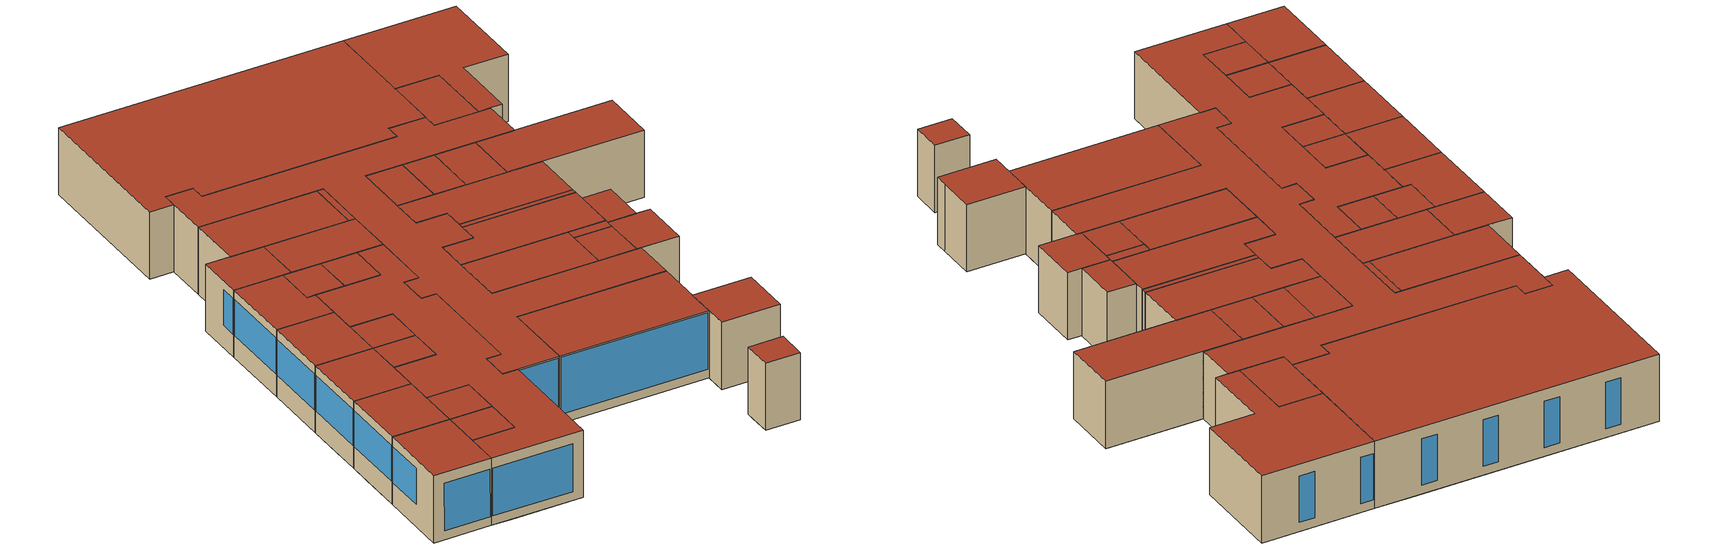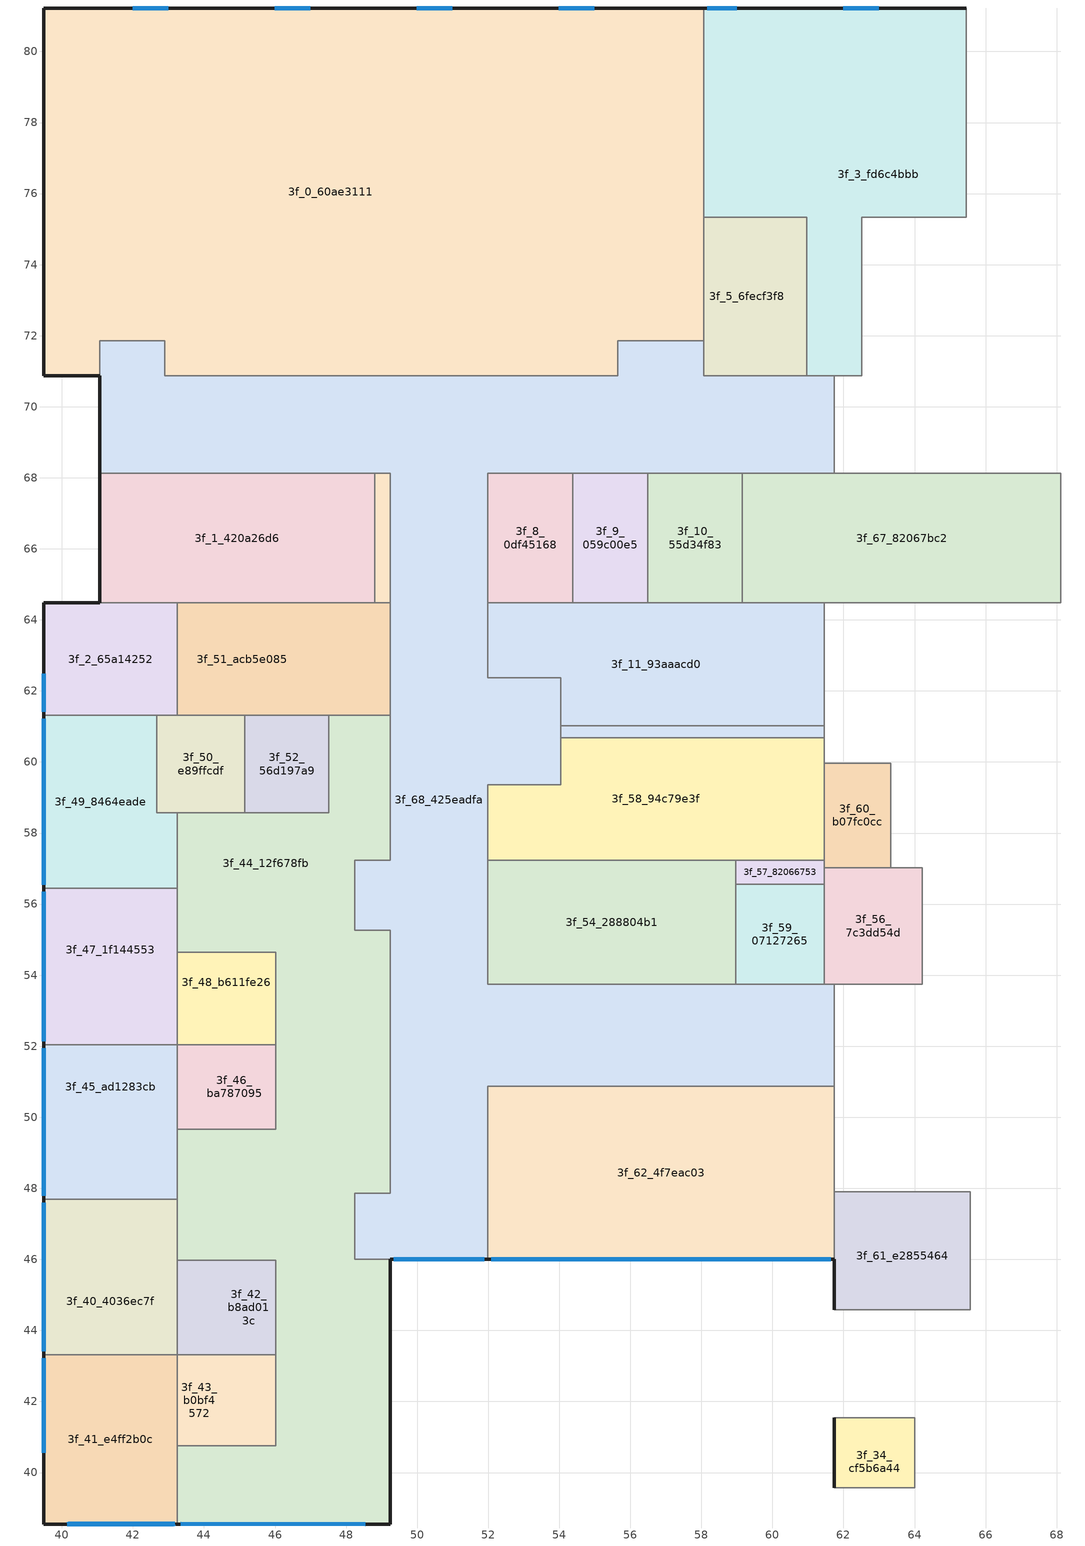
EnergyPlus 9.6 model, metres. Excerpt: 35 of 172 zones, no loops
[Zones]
3f_0_60ae3111
 floor to 2f_62_8910e460 (Generic Interior Floor): 55.64,71.85 55.64,70.87 53.69,70.87 53.69,71.85 z9
 floor to 2f_33_7725473d (Generic Interior Floor): 55.64,81.22 55.64,71.85 53.69,71.85 53.69,70.87 42.89,70.87 42.89,71.85 41.06,71.85 41.06,70.87 39.49,70.87 39.49,81.22 z9
 floor to 2f_32_94992f8d (Generic Interior Floor): 58.07,81.22 58.07,71.85 55.64,71.85 55.64,81.22 z9
 wall outside (Generic Exterior Wall): 58.07,81.22 39.49,81.22 39.49,70.87 41.06,70.87 z9:13.5
 wall to 3f_3_fd6c4bbb (Generic Interior Wall): 58.07,75.33 58.07,81.22 z9:13.5
 wall to 3f_68_425eadfa (Generic Interior Wall): 41.06,70.87 41.06,71.85 42.89,71.85 42.89,70.87 55.64,70.87 55.64,71.85 58.07,71.85 z9:13.5
 wall to 3f_5_6fecf3f8 (Generic Interior Wall): 58.07,71.85 58.07,75.33 z9:13.5
 window (Generic Double Pane): 46.99,81.22 45.99,81.22 / 54.99,81.22 53.99,81.22 / 42.99,81.22 41.99,81.22 / 50.99,81.22 49.99,81.22 z9.6:12.7
 roof outside (Generic Roof): 39.49,81.22 39.49,70.87 41.06,70.87 41.06,71.85 42.89,71.85 42.89,70.87 55.64,70.87 55.64,71.85 58.07,71.85 58.07,81.22 z13.5
3f_10_55d34f83
 floor to 2f_48_5cc059ac (Generic Interior Floor): 59.16,68.12 59.16,64.48 56.49,64.48 56.49,68.12 z9
 wall to 3f_9_059c00e5 (Generic Interior Wall): 56.49,68.12 56.49,64.48 z9:13.5
 wall to 3f_68_425eadfa (Generic Interior Wall): 59.16,68.12 56.49,68.12 z9:13.5
 wall to 3f_67_82067bc2 (Generic Interior Wall): 59.16,64.48 59.16,68.12 z9:13.5
 wall to 3f_11_93aaacd0 (Generic Interior Wall): 56.49,64.48 59.16,64.48 z9:13.5
 roof outside (Generic Roof): 56.49,68.12 56.49,64.48 59.16,64.48 59.16,68.12 z13.5
3f_11_93aaacd0
 floor to 2f_59_98696809 (Generic Interior Floor): 61.45,64.48 61.45,61.02 54.04,61.02 54.04,62.37 51.98,62.37 51.98,64.48 z9
 wall to 3f_9_059c00e5 (Generic Interior Wall): 56.49,64.48 54.39,64.48 z9:13.5
 wall to 3f_8_0df45168 (Generic Interior Wall): 54.39,64.48 51.98,64.48 z9:13.5
 wall to 3f_68_425eadfa (Generic Interior Wall): 51.98,64.48 51.98,62.37 54.04,62.37 54.04,61.02 z9:13.5
 wall to 3f_67_82067bc2 (Generic Interior Wall): 61.45,64.48 59.16,64.48 z9:13.5
 wall to 3f_65_810e97b0 (Generic Interior Wall): 61.45,61.02 61.45,64.48 z9:13.5
 wall to 3f_55_6b203f2f (Generic Interior Wall): 54.04,61.02 61.45,61.02 z9:13.5
 roof outside (Generic Roof): 51.98,64.48 51.98,62.37 54.04,62.37 54.04,61.02 61.45,61.02 61.45,64.48 z13.5
3f_1_420a26d6
 floor to 2f_35_b1b0ecc9 (Generic Interior Floor): 48.8,68.12 48.8,64.48 41.06,64.48 41.06,68.12 z9
 wall outside (Generic Exterior Wall): 41.06,68.12 41.06,64.48 z9:13.5
 wall to 3f_68_425eadfa (Generic Interior Wall): 48.8,68.12 41.06,68.12 z9:13.5
 wall to 3f_53_30296aea (Generic Interior Wall): 48.8,64.48 48.8,68.12 z9:13.5
 wall to 3f_51_acb5e085 (Generic Interior Wall): 43.24,64.48 48.8,64.48 z9:13.5
 wall to 3f_2_65a14252 (Generic Interior Wall): 41.06,64.48 43.24,64.48 z9:13.5
 roof outside (Generic Roof): 41.06,68.12 41.06,64.48 48.8,64.48 48.8,68.12 z13.5
3f_2_65a14252
 floor to 2f_36_aae496fe (Generic Interior Floor): 43.24,64.48 43.24,61.31 39.49,61.31 39.49,64.48 z9
 wall outside (Generic Exterior Wall): 41.06,64.48 39.49,64.48 39.49,61.31 z9:13.5
 wall to 3f_51_acb5e085 (Generic Interior Wall): 43.24,61.31 43.24,64.48 z9:13.5
 wall to 3f_50_e89ffcdf (Generic Interior Wall): 42.68,61.31 43.24,61.31 z9:13.5
 wall to 3f_49_8464eade (Generic Interior Wall): 39.49,61.31 42.68,61.31 z9:13.5
 window (Generic Double Pane): 39.49,62.48 39.49,61.41 z10.5:12.9
 roof outside (Generic Roof): 39.49,64.48 39.49,61.31 43.24,61.31 43.24,64.48 z13.5
3f_34_cf5b6a44
 floor to 2f_13_bd9d9055 (Generic Interior Floor): 64.01,41.54 64.01,41.03 61.74,41.03 61.74,41.54 z9
 floor to 2f_12_e7d03aae (Generic Interior Floor): 64.01,41.03 64.01,39.58 61.74,39.58 61.74,41.03 z9
 wall outside (Generic Exterior Wall): 61.74,41.54 61.74,39.58 z9:13.5
 wall to 3f_24_49187683 (Generic Interior Wall): 61.74,39.58 64.01,39.58 z9:13.5
 wall to 3f_22_e968c4c8 (Generic Interior Wall): 64.01,41.54 61.74,41.54 z9:13.5
 wall to 3f_21_4a4ec861 (Generic Interior Wall): 64.01,39.58 64.01,41.54 z9:13.5
 roof outside (Generic Roof): 61.74,41.54 61.74,39.58 64.01,39.58 64.01,41.54 z13.5
3f_3_fd6c4bbb
 floor to 2f_63_d4781f66 (Generic Interior Floor): 62.52,71.85 62.52,70.87 60.96,70.87 60.96,71.85 z9
 floor to 2f_32_94992f8d (Generic Interior Floor): 60.49,81.22 60.49,75.33 58.07,75.33 58.07,81.22 z9
 floor to 2f_31_b2872b83 (Generic Interior Floor): 65.45,81.22 65.45,75.33 62.52,75.33 62.52,71.85 60.96,71.85 60.96,75.33 60.49,75.33 60.49,81.22 z9
 wall outside (Generic Exterior Wall): 65.45,81.22 58.07,81.22 z9:13.5
 wall to 3f_4_bc392ee3 (Generic Interior Wall): 65.45,75.33 65.45,81.22 z9:13.5
 wall to 3f_70_3918eaf2 (Generic Interior Wall): 61.74,70.87 62.52,70.87 z9:13.5
 wall to 3f_69_bcc2ee22 (Generic Interior Wall): 62.52,70.87 62.52,75.33 65.45,75.33 z9:13.5
 wall to 3f_68_425eadfa (Generic Interior Wall): 60.96,70.87 61.74,70.87 z9:13.5
 wall to 3f_5_6fecf3f8 (Generic Interior Wall): 58.07,75.33 60.96,75.33 60.96,70.87 z9:13.5
 window (Generic Double Pane): 58.99,81.22 58.17,81.22 / 62.99,81.22 61.99,81.22 z9.6:12.7
 roof outside (Generic Roof): 58.07,81.22 58.07,75.33 60.96,75.33 60.96,70.87 62.52,70.87 62.52,75.33 65.45,75.33 65.45,81.22 z13.5
3f_40_4036ec7f
 floor to 2f_43_38ea1ab1 (Generic Interior Floor): 43.24,46.32 43.24,43.32 39.49,43.32 39.49,46.32 z9
 floor to 2f_42_110c0170 (Generic Interior Floor): 43.24,47.69 43.24,46.32 39.49,46.32 39.49,47.69 z9
 wall outside (Generic Exterior Wall): 39.49,47.69 39.49,43.32 z9:13.5
 wall to 3f_45_ad1283cb (Generic Interior Wall): 43.24,47.69 39.49,47.69 z9:13.5
 wall to 3f_44_12f678fb (Generic Interior Wall): 43.24,45.98 43.24,47.69 z9:13.5
 wall to 3f_42_b8ad013c (Generic Interior Wall): 43.24,43.32 43.24,45.98 z9:13.5
 wall to 3f_41_e4ff2b0c (Generic Interior Wall): 39.49,43.32 43.24,43.32 z9:13.5
 window (Generic Double Pane): 39.49,47.59 39.49,43.42 z10.5:12.9
 roof outside (Generic Roof): 39.49,47.69 39.49,43.32 43.24,43.32 43.24,47.69 z13.5
3f_41_e4ff2b0c
 floor to 2f_43_38ea1ab1 (Generic Interior Floor): 43.24,43.32 43.24,38.55 39.49,38.55 39.49,43.32 z9
 wall outside (Generic Exterior Wall): 39.49,43.32 39.49,38.55 43.24,38.55 z9:13.5
 wall to 3f_44_12f678fb (Generic Interior Wall): 43.24,38.55 43.24,40.75 z9:13.5
 wall to 3f_43_b0bf4572 (Generic Interior Wall): 43.24,40.75 43.24,43.32 z9:13.5
 window (Generic Double Pane): 39.49,43.22 39.49,40.55 z10.5:12.9; 40.16,38.55,12.8 40.19,38.55,9.6 43.17,38.55,9.6 43.14,38.55,12.8
 roof outside (Generic Roof): 39.49,43.32 39.49,38.55 43.24,38.55 43.24,43.32 z13.5
3f_42_b8ad013c
 floor to 2f_65_f9c79bdc (Generic Interior Floor): 46.02,45.98 46.02,43.32 44.49,43.32 44.49,45.98 z9
 floor to 2f_43_38ea1ab1 (Generic Interior Floor): 44.49,45.98 44.49,43.32 43.24,43.32 43.24,45.98 z9
 wall to 3f_44_12f678fb (Generic Interior Wall): 46.02,43.32 46.02,45.98 43.24,45.98 z9:13.5
 wall to 3f_43_b0bf4572 (Generic Interior Wall): 43.24,43.32 46.02,43.32 z9:13.5
 roof outside (Generic Roof): 43.24,45.98 43.24,43.32 46.02,43.32 46.02,45.98 z13.5
3f_43_b0bf4572
 floor to 2f_65_f9c79bdc (Generic Interior Floor): 46.02,43.32 46.02,42.32 44.49,42.32 44.49,43.32 z9
 floor to 2f_44_df30b987 (Generic Interior Floor): 46.02,42.32 46.02,40.75 44.49,40.75 44.49,42.32 z9
 floor to 2f_43_38ea1ab1 (Generic Interior Floor): 44.49,43.32 44.49,40.75 43.24,40.75 43.24,43.32 z9
 wall to 3f_44_12f678fb (Generic Interior Wall): 43.24,40.75 46.02,40.75 46.02,43.32 z9:13.5
 roof outside (Generic Roof): 43.24,43.32 43.24,40.75 46.02,40.75 46.02,43.32 z13.5
3f_44_12f678fb
 floor to 2f_45_961ef727 (Generic Interior Floor): 49.24,46.01 49.24,42.32 46.14,42.32 46.14,46.01 z9
 floor to 2f_44_df30b987 (Generic Interior Floor): 49.24,42.32 49.24,38.55 44.49,38.55 44.49,40.75 46.02,40.75 46.02,42.32 z9
 floor to 2f_43_38ea1ab1 (Generic Interior Floor): 44.49,46.32 44.49,45.98 43.24,45.98 43.24,46.32 z9; 44.49,40.75 44.49,38.55 43.24,38.55 43.24,40.75 z9
 floor to 2f_42_110c0170 (Generic Interior Floor): 44.49,49.67 44.49,46.32 43.24,46.32 43.24,49.67 z9
 floor to 2f_41_8b3202d1 (Generic Interior Floor): 49.24,52.97 49.24,49.67 46.02,49.67 46.02,52.97 z9
 floor to 2f_39_52f08f3c (Generic Interior Floor): 48.25,61.31 48.25,52.97 46.02,52.97 46.02,54.64 43.24,54.64 43.24,58.57 47.52,58.57 47.52,61.31 z9
 floor to 2f_65_f9c79bdc (Generic Interior Floor): 48.25,47.67 48.25,46.01 46.14,46.01 46.14,42.32 46.02,42.32 46.02,45.98 44.49,45.98 44.49,47.67 z9
 floor to 2f_62_8910e460 (Generic Interior Floor): 49.24,61.31 49.24,57.24 48.25,57.24 48.25,61.31 z9; 49.24,55.27 49.24,52.97 48.25,52.97 48.25,55.27 z9
 floor to 2f_61_c6d9b8e1 (Generic Interior Floor): 49.24,49.67 49.24,47.86 48.25,47.86 48.25,47.67 44.49,47.67 44.49,49.67 z9
 wall outside (Generic Exterior Wall): 43.24,38.55 49.24,38.55 49.24,46.01 z9:13.5
 wall to 3f_68_425eadfa (Generic Interior Wall): 49.24,46.01 48.25,46.01 48.25,47.86 49.24,47.86 49.24,55.27 48.25,55.27 48.25,57.24 49.24,57.24 49.24,61.31 z9:13.5
 wall to 3f_52_56d197a9 (Generic Interior Wall): 47.52,61.31 47.52,58.57 45.14,58.57 z9:13.5
 wall to 3f_51_acb5e085 (Generic Interior Wall): 49.24,61.31 47.52,61.31 z9:13.5
 wall to 3f_50_e89ffcdf (Generic Interior Wall): 45.14,58.57 43.24,58.57 z9:13.5
 wall to 3f_49_8464eade (Generic Interior Wall): 43.24,58.57 43.24,56.45 z9:13.5
 wall to 3f_48_b611fe26 (Generic Interior Wall): 43.24,54.64 46.02,54.64 46.02,52.04 z9:13.5
 wall to 3f_47_1f144553 (Generic Interior Wall): 43.24,56.45 43.24,54.64 z9:13.5
 wall to 3f_46_ba787095 (Generic Interior Wall): 46.02,52.04 46.02,49.67 43.24,49.67 z9:13.5
 wall to 3f_45_ad1283cb (Generic Interior Wall): 43.24,49.67 43.24,47.69 z9:13.5
 window (Generic Double Pane): 43.34,38.55 48.54,38.55 z9.6:12.8
 roof outside (Generic Roof): 43.24,58.57 43.24,54.64 46.02,54.64 46.02,49.67 43.24,49.67 43.24,45.98 46.02,45.98 46.02,40.75 43.24,40.75 43.24,38.55 49.24,38.55 49.24,46.01 48.25,46.01 48.25,47.86 49.24,47.86 49.24,55.27 48.25,55.27 48.25,57.24 49.24,57.24 49.24,61.31 47.52,61.31 47.52,58.57 z13.5
3f_45_ad1283cb
 floor to 2f_42_110c0170 (Generic Interior Floor): 43.24,49.67 43.24,47.69 39.49,47.69 39.49,49.67 z9
 floor to 2f_40_1e017a95 (Generic Interior Floor): 43.24,52.04 43.24,49.67 39.49,49.67 39.49,52.04 z9
 wall outside (Generic Exterior Wall): 39.49,52.04 39.49,47.69 z9:13.5
 wall to 3f_47_1f144553 (Generic Interior Wall): 43.24,52.04 39.49,52.04 z9:13.5
 wall to 3f_46_ba787095 (Generic Interior Wall): 43.24,49.67 43.24,52.04 z9:13.5
 window (Generic Double Pane): 39.49,51.94 39.49,47.79 z10.5:12.9
 roof outside (Generic Roof): 39.49,52.04 39.49,47.69 43.24,47.69 43.24,52.04 z13.5
3f_46_ba787095
 floor to 2f_41_8b3202d1 (Generic Interior Floor): 46.02,52.04 46.02,49.67 43.69,49.67 43.69,52.04 z9
 floor to 2f_40_1e017a95 (Generic Interior Floor): 43.69,52.04 43.69,49.67 43.24,49.67 43.24,52.04 z9
 wall to 3f_48_b611fe26 (Generic Interior Wall): 46.02,52.04 43.24,52.04 z9:13.5
 roof outside (Generic Roof): 43.24,52.04 43.24,49.67 46.02,49.67 46.02,52.04 z13.5
3f_47_1f144553
 floor to 2f_40_1e017a95 (Generic Interior Floor): 43.24,52.97 43.24,52.04 39.49,52.04 39.49,52.97 z9
 floor to 2f_39_52f08f3c (Generic Interior Floor): 43.24,56.45 43.24,52.97 39.49,52.97 39.49,56.45 z9
 wall outside (Generic Exterior Wall): 39.49,56.45 39.49,52.04 z9:13.5
 wall to 3f_49_8464eade (Generic Interior Wall): 43.24,56.45 39.49,56.45 z9:13.5
 wall to 3f_48_b611fe26 (Generic Interior Wall): 43.24,52.04 43.24,54.64 z9:13.5
 window (Generic Double Pane): 39.49,56.35 39.49,52.14 z10.5:12.9
 roof outside (Generic Roof): 39.49,56.45 39.49,52.04 43.24,52.04 43.24,56.45 z13.5
3f_48_b611fe26
 floor to 2f_41_8b3202d1 (Generic Interior Floor): 46.02,52.97 46.02,52.04 43.69,52.04 43.69,52.97 z9
 floor to 2f_40_1e017a95 (Generic Interior Floor): 43.69,52.97 43.69,52.04 43.24,52.04 43.24,52.97 z9
 floor to 2f_39_52f08f3c (Generic Interior Floor): 46.02,54.64 46.02,52.97 43.24,52.97 43.24,54.64 z9
 roof outside (Generic Roof): 43.24,54.64 43.24,52.04 46.02,52.04 46.02,54.64 z13.5
3f_49_8464eade
 floor to 2f_39_52f08f3c (Generic Interior Floor): 42.68,61.31 42.68,58.57 43.24,58.57 43.24,56.45 39.49,56.45 39.49,61.31 z9
 wall outside (Generic Exterior Wall): 39.49,61.31 39.49,56.45 z9:13.5
 wall to 3f_50_e89ffcdf (Generic Interior Wall): 43.24,58.57 42.68,58.57 42.68,61.31 z9:13.5
 window (Generic Double Pane): 39.49,61.21 39.49,56.55 z10.5:12.9
 roof outside (Generic Roof): 39.49,61.31 39.49,56.45 43.24,56.45 43.24,58.57 42.68,58.57 42.68,61.31 z13.5
3f_50_e89ffcdf
 floor to 2f_39_52f08f3c (Generic Interior Floor): 45.14,61.31 45.14,58.57 42.68,58.57 42.68,61.31 z9
 wall to 3f_52_56d197a9 (Generic Interior Wall): 45.14,58.57 45.14,61.31 z9:13.5
 wall to 3f_51_acb5e085 (Generic Interior Wall): 45.14,61.31 43.24,61.31 z9:13.5
 roof outside (Generic Roof): 42.68,61.31 42.68,58.57 45.14,58.57 45.14,61.31 z13.5
3f_51_acb5e085
 floor to 2f_38_08bb657b (Generic Interior Floor): 49.24,64.48 49.24,61.31 46.56,61.31 46.56,64.48 z9
 floor to 2f_37_1a50165a (Generic Interior Floor): 46.56,64.48 46.56,61.31 43.59,61.31 43.59,64.48 z9
 floor to 2f_36_aae496fe (Generic Interior Floor): 43.59,64.48 43.59,61.31 43.24,61.31 43.24,64.48 z9
 wall to 3f_68_425eadfa (Generic Interior Wall): 49.24,61.31 49.24,64.48 z9:13.5
 wall to 3f_53_30296aea (Generic Interior Wall): 49.24,64.48 48.8,64.48 z9:13.5
 wall to 3f_52_56d197a9 (Generic Interior Wall): 45.14,61.31 47.52,61.31 z9:13.5
 roof outside (Generic Roof): 43.24,64.48 43.24,61.31 49.24,61.31 49.24,64.48 z13.5
3f_52_56d197a9
 floor to 2f_39_52f08f3c (Generic Interior Floor): 47.52,61.31 47.52,58.57 45.14,58.57 45.14,61.31 z9
 roof outside (Generic Roof): 45.14,61.31 45.14,58.57 47.52,58.57 47.52,61.31 z13.5
3f_53_30296aea
 floor to 2f_34_4d6218f1 (Generic Interior Floor): 49.24,68.12 49.24,64.48 48.8,64.48 48.8,68.12 z9
 wall to 3f_68_425eadfa (Generic Interior Wall): 49.24,64.48 49.24,68.12 48.8,68.12 z9:13.5
 roof outside (Generic Roof): 48.8,68.12 48.8,64.48 49.24,64.48 49.24,68.12 z13.5
3f_54_288804b1
 floor to 2f_56_06792539 (Generic Interior Floor): 58.97,57.24 58.97,53.74 51.98,53.74 51.98,57.24 z9
 wall to 3f_68_425eadfa (Generic Interior Wall): 51.98,57.24 51.98,53.74 58.97,53.74 z9:13.5
 wall to 3f_59_07127265 (Generic Interior Wall): 58.97,53.74 58.97,56.55 z9:13.5
 wall to 3f_58_94c79e3f (Generic Interior Wall): 58.97,57.24 51.98,57.24 z9:13.5
 wall to 3f_57_82066753 (Generic Interior Wall): 58.97,56.55 58.97,56.6 58.97,57.24 z9:13.5
 roof outside (Generic Roof): 51.98,57.24 51.98,53.74 58.97,53.74 58.97,57.24 z13.5
3f_55_6b203f2f
 floor to 2f_58_a203ff30 (Generic Interior Floor): 61.45,61.02 61.45,60.68 54.04,60.68 54.04,61.02 z9
 wall to 3f_68_425eadfa (Generic Interior Wall): 54.04,61.02 54.04,60.68 z9:13.5
 wall to 3f_65_810e97b0 (Generic Interior Wall): 61.45,60.68 61.45,61.02 z9:13.5
 wall to 3f_58_94c79e3f (Generic Interior Wall): 54.04,60.68 61.45,60.68 z9:13.5
 roof outside (Generic Roof): 54.04,61.02 54.04,60.68 61.45,60.68 61.45,61.02 z13.5
3f_56_7c3dd54d
 floor to 2f_53_2b3c286c (Generic Interior Floor): 64.22,57.02 64.22,53.74 61.45,53.74 61.45,57.02 z9
 wall to 3f_70_3918eaf2 (Generic Interior Wall): 61.74,53.74 64.22,53.74 z9:13.5
 wall to 3f_68_425eadfa (Generic Interior Wall): 61.45,53.74 61.74,53.74 z9:13.5
 wall to 3f_65_810e97b0 (Generic Interior Wall): 64.22,57.02 63.33,57.02 z9:13.5
 wall to 3f_64_7eab0ab8 (Generic Interior Wall): 64.22,53.74 64.22,57.02 z9:13.5
 wall to 3f_60_b07fc0cc (Generic Interior Wall): 63.33,57.02 61.45,57.02 z9:13.5
 wall to 3f_59_07127265 (Generic Interior Wall): 61.45,56.55 61.45,53.74 z9:13.5
 wall to 3f_57_82066753 (Generic Interior Wall): 61.45,57.02 61.45,56.55 z9:13.5
 roof outside (Generic Roof): 61.45,57.02 61.45,53.74 64.22,53.74 64.22,57.02 z13.5
3f_57_82066753
 floor to 2f_55_ecf9d4c6 (Generic Interior Floor): 61.45,57.24 61.45,56.55 58.97,56.55 58.97,57.24 z9
 wall to 3f_60_b07fc0cc (Generic Interior Wall): 61.45,57.02 61.45,57.24 z9:13.5
 wall to 3f_59_07127265 (Generic Interior Wall): 58.97,56.55 61.45,56.55 z9:13.5
 wall to 3f_58_94c79e3f (Generic Interior Wall): 61.45,57.24 58.97,57.24 z9:13.5
 roof outside (Generic Roof): 58.97,57.24 58.97,56.55 61.45,56.55 61.45,57.24 z13.5
3f_58_94c79e3f
 floor to 2f_57_7a48c0b2 (Generic Interior Floor): 61.45,60.68 61.45,57.24 51.98,57.24 51.98,59.37 54.04,59.37 54.04,60.68 z9
 wall to 3f_68_425eadfa (Generic Interior Wall): 54.04,60.68 54.04,59.37 51.98,59.37 51.98,57.24 z9:13.5
 wall to 3f_65_810e97b0 (Generic Interior Wall): 61.45,59.96 61.45,60.68 z9:13.5
 wall to 3f_60_b07fc0cc (Generic Interior Wall): 61.45,57.24 61.45,59.96 z9:13.5
 roof outside (Generic Roof): 51.98,59.37 51.98,57.24 61.45,57.24 61.45,60.68 54.04,60.68 54.04,59.37 z13.5
3f_59_07127265
 floor to 2f_54_8aa79415 (Generic Interior Floor): 61.45,56.55 61.45,53.74 58.97,53.74 58.97,56.55 z9
 wall to 3f_68_425eadfa (Generic Interior Wall): 58.97,53.74 61.45,53.74 z9:13.5
 roof outside (Generic Roof): 58.97,56.55 58.97,53.74 61.45,53.74 61.45,56.55 z13.5
3f_5_6fecf3f8
 floor to 2f_63_d4781f66 (Generic Interior Floor): 60.96,71.85 60.96,70.87 60.49,70.87 60.49,71.85 z9
 floor to 2f_32_94992f8d (Generic Interior Floor): 60.49,75.33 60.49,70.87 58.07,70.87 58.07,75.33 z9
 floor to 2f_31_b2872b83 (Generic Interior Floor): 60.96,75.33 60.96,71.85 60.49,71.85 60.49,75.33 z9
 wall to 3f_68_425eadfa (Generic Interior Wall): 58.07,71.85 58.07,70.87 60.96,70.87 z9:13.5
 roof outside (Generic Roof): 58.07,75.33 58.07,70.87 60.96,70.87 60.96,75.33 z13.5
3f_60_b07fc0cc
 floor to 2f_51_27b6bed0 (Generic Interior Floor): 63.33,59.96 63.33,57.02 61.45,57.02 61.45,59.96 z9
 wall to 3f_65_810e97b0 (Generic Interior Wall): 63.33,57.02 63.33,59.96 61.45,59.96 z9:13.5
 roof outside (Generic Roof): 61.45,59.96 61.45,57.02 63.33,57.02 63.33,59.96 z13.5
3f_61_e2855464
 floor to 2f_15_ec85444e (Generic Interior Floor): 65.57,47.9 65.57,47.62 61.74,47.62 61.74,47.9 z9
 floor to 2f_14_c6e5ddd7 (Generic Interior Floor): 65.57,47.62 65.57,44.58 61.74,44.58 61.74,47.62 z9
 wall outside (Generic Exterior Wall): 61.74,46.01 61.74,44.58 z9:13.5
 wall to 3f_22_e968c4c8 (Generic Interior Wall): 61.74,44.58 65.57,44.58 z9:13.5
 wall to 3f_21_4a4ec861 (Generic Interior Wall): 65.57,44.58 65.57,45.41 z9:13.5
 wall to 3f_20_7e1288e1 (Generic Interior Wall): 65.57,45.41 65.57,47.9 z9:13.5
 wall to 3f_63_aaa0db72 (Generic Interior Wall): 65.57,47.9 61.74,47.9 z9:13.5
 wall to 3f_62_4f7eac03 (Generic Interior Wall): 61.74,47.9 61.74,46.01 z9:13.5
 roof outside (Generic Roof): 61.74,47.9 61.74,44.58 65.57,44.58 65.57,47.9 z13.5
3f_62_4f7eac03
 floor to 2f_60_8e3e5459 (Generic Interior Floor): 61.74,50.87 61.74,46.01 51.98,46.01 51.98,50.87 z9
 wall outside (Generic Exterior Wall): 51.98,46.01 61.74,46.01 z9:13.5
 wall to 3f_68_425eadfa (Generic Interior Wall): 61.74,50.87 51.98,50.87 51.98,46.01 z9:13.5
 wall to 3f_63_aaa0db72 (Generic Interior Wall): 61.74,47.9 61.74,50.87 z9:13.5
 window (Generic Double Pane): 52.08,46.01 61.64,46.01 z9.6:13.4
 roof outside (Generic Roof): 51.98,50.87 51.98,46.01 61.74,46.01 61.74,50.87 z13.5
3f_67_82067bc2
 floor to 2f_49_6eb9e000 (Generic Interior Floor): 68.12,68.12 68.12,64.48 59.16,64.48 59.16,68.12 z9
 wall to 3f_66_1a1ca4d0 (Generic Interior Wall): 68.12,64.48 68.12,68.12 z9:13.5
 wall to 3f_65_810e97b0 (Generic Interior Wall): 61.45,64.48 68.12,64.48 z9:13.5
 wall to 3f_70_3918eaf2 (Generic Interior Wall): 68.12,68.12 61.74,68.12 z9:13.5
 wall to 3f_68_425eadfa (Generic Interior Wall): 61.74,68.12 59.16,68.12 z9:13.5
 roof outside (Generic Roof): 59.16,68.12 59.16,64.48 68.12,64.48 68.12,68.12 z13.5
3f_68_425eadfa
 floor to 2f_65_f9c79bdc (Generic Interior Floor): 49.24,47.67 49.24,46.01 48.25,46.01 48.25,47.67 z9
 floor to 2f_63_d4781f66 (Generic Interior Floor): 61.74,53.74 61.74,50.87 60.49,50.87 60.49,53.74 z9; 61.74,70.87 61.74,68.12 60.49,68.12 60.49,70.87 z9
 floor to 2f_62_8910e460 (Generic Interior Floor): 60.49,70.87 60.49,68.12 51.98,68.12 51.98,62.37 54.04,62.37 54.04,59.37 51.98,59.37 51.98,53.74 60.49,53.74 60.49,50.87 51.98,50.87 51.98,46.01 49.24,46.01 49.24,55.27 48.25,55.27 48.25,57.24 49.24,57.24 49.24,68.12 41.06,68.12 41.06,71.85 42.73,71.85 42.73,70.87 z9
 floor to 2f_61_c6d9b8e1 (Generic Interior Floor): 49.24,47.86 49.24,47.67 48.25,47.67 48.25,47.86 z9
 floor to 2f_33_7725473d (Generic Interior Floor): 42.89,71.85 42.89,70.87 42.73,70.87 42.73,71.85 z9
 floor to 2f_32_94992f8d (Generic Interior Floor): 58.07,71.85 58.07,70.87 55.64,70.87 55.64,71.85 z9
 wall outside (Generic Exterior Wall): 41.06,70.87 41.06,68.12 / 49.24,46.01 51.98,46.01 z9:13.5
 wall to 3f_9_059c00e5 (Generic Interior Wall): 54.39,68.12 56.49,68.12 z9:13.5
 wall to 3f_8_0df45168 (Generic Interior Wall): 51.98,64.48 51.98,68.12 54.39,68.12 z9:13.5
 wall to 3f_70_3918eaf2 (Generic Interior Wall): 61.74,50.87 61.74,53.74 / 61.74,68.12 61.74,70.87 z9:13.5
 window (Generic Double Pane): 49.34,46.01 51.88,46.01 z9.6:13.4
 roof outside (Generic Roof): 41.06,71.85 41.06,68.12 49.24,68.12 49.24,57.24 48.25,57.24 48.25,55.27 49.24,55.27 49.24,47.86 48.25,47.86 48.25,46.01 51.98,46.01 51.98,50.87 61.74,50.87 61.74,53.74 51.98,53.74 51.98,59.37 54.04,59.37 54.04,62.37 51.98,62.37 51.98,68.12 61.74,68.12 61.74,70.87 58.07,70.87 58.07,71.85 55.64,71.85 55.64,70.87 42.89,70.87 42.89,71.85 z13.5
3f_8_0df45168
 floor to 2f_46_5e43d6c3 (Generic Interior Floor): 54.39,68.12 54.39,64.48 51.98,64.48 51.98,68.12 z9
 wall to 3f_9_059c00e5 (Generic Interior Wall): 54.39,64.48 54.39,68.12 z9:13.5
 roof outside (Generic Roof): 51.98,68.12 51.98,64.48 54.39,64.48 54.39,68.12 z13.5
3f_9_059c00e5
 floor to 2f_47_9d92a162 (Generic Interior Floor): 56.49,68.12 56.49,64.48 54.39,64.48 54.39,68.12 z9
 roof outside (Generic Roof): 54.39,68.12 54.39,64.48 56.49,64.48 56.49,68.12 z13.5
[Building]
Building 1: North Axis=0; Terrain=City; Solar Distribution=FullExteriorWithReflections
[Site:Location]
Site 1: Latitude=0; Longitude=0; Time Zone=0; Elevation=0
[SizingPeriod:DesignDay] Day of Month=21; DryBulb Temperature Range Modifier Type=DefaultMultipliers; Barometric Pressure=94503; Rain Indicator=No; Snow Indicator=No; Daylight Saving Time Indicator=No; Begin Environment Reset Mode=FullResetAtBeginEnvironment
Name | Month | Day Type | Maximum DryBulb Temperature | Daily DryBulb Temperature Range | Humidity Condition Type | Wetbulb or DewPoint at Maximum DryBulb | Wind Speed | Wind Direction | Solar Model Indicator | ASHRAE Clear Sky Optical Depth for Beam Irradiance taub | ASHRAE Clear Sky Optical Depth for Diffuse Irradiance taud | Enthalpy at Maximum DryBulb | Sky Clearness
San Angelo Mathis Field Ann Clg .4% Condns DB=>MWB | 7 | SummerDesignDay | 37.9 | 12.8 | Wetbulb | 21.1 | 4.9 | 170 | ASHRAETau | 0.454 | 2.053
San Angelo Mathis Field Ann Clg .4% Condns DP=>MDB | 7 | SummerDesignDay | 26.2 | 12.8 | Dewpoint | 22 | 4.9 | 170 | ASHRAETau | 0.454 | 2.053
San Angelo Mathis Field Ann Clg .4% Condns Enth=>MDB | 7 | SummerDesignDay | 31.2 | 12.8 | Enthalpy |  | 4.9 | 170 | ASHRAETau | 0.454 | 2.053 | 74600
San Angelo Mathis Field Ann Clg .4% Condns WB=>MDB | 7 | SummerDesignDay | 31.4 | 12.8 | Wetbulb | 23.9 | 4.9 | 170 | ASHRAETau | 0.454 | 2.053
San Angelo Mathis Field Ann Htg 99.6% Condns DB | 1 | WinterDesignDay | -6.6 | 0 | Wetbulb | -6.6 | 4.1 | 40 | ASHRAEClearSky |  |  |  | 0
San Angelo Mathis Field Ann Htg Wind 99.6% Condns WS=>MCDB | 1 | WinterDesignDay | 14.5 | 0 | Wetbulb | 14.5 | 12.8 | 40 | ASHRAEClearSky |  |  |  | 0
San Angelo Mathis Field Ann Hum_n 99.6% Condns DP=>MCDB | 1 | WinterDesignDay | 0.5 | 0 | Dewpoint | -14.8 | 4.1 | 40 | ASHRAEClearSky |  |  |  | 0
[Site:WaterMainsTemperature]
Calculation Method=Correlation; Annual Average Outdoor Air Temperature=15.65; Maximum Difference In Monthly Average Outdoor Air Temperatures=4
[Material] Thermal Absorptance=0.9
Name | Roughness | Thickness | Conductivity | Density | Specific Heat | Solar Absorptance | Visible Absorptance
Generic 50mm Insulation | MediumRough | 0.05 | 0.03 | 43 | 1210 | 0.7 | 0.7
Generic Acoustic Tile | MediumSmooth | 0.02 | 0.06 | 368 | 590 | 0.2 | 0.2
Generic Brick | MediumRough | 0.1 | 0.9 | 1920 | 790 | 0.65 | 0.65
Generic Ceiling Air Gap | Smooth | 0.1 | 0.556 | 1.28 | 1000 | 0.7 | 0.7
Generic Gypsum Board | MediumSmooth | 0.0127 | 0.16 | 800 | 1090 | 0.5 | 0.5
Generic LW Concrete | MediumRough | 0.1 | 0.53 | 1280 | 840 | 0.8 | 0.8
Generic Roof Membrane | MediumRough | 0.01 | 0.16 | 1120 | 1460 | 0.65 | 0.65
Generic Wall Air Gap | Smooth | 0.1 | 0.667 | 1.28 | 1000 | 0.7 | 0.7
[WindowMaterial:Glazing] Optical Data Type=SpectralAverage; Thickness=0.006; Infrared Transmittance at Normal Incidence=0; Front Side Infrared Hemispherical Emissivity=0.84; Conductivity=1; Dirt Correction Factor for Solar and Visible Transmittance=1; Solar Diffusing=No
Name | Solar Transmittance at Normal Incidence | Front Side Solar Reflectance at Normal Incidence | Back Side Solar Reflectance at Normal Incidence | Visible Transmittance at Normal Incidence | Front Side Visible Reflectance at Normal Incidence | Back Side Visible Reflectance at Normal Incidence | Back Side Infrared Hemispherical Emissivity
Generic Clear Glass | 0.77 | 0.07 | 0.07 | 0.88 | 0.08 | 0.08 | 0.84
Generic Low-e Glass | 0.45 | 0.36 | 0.36 | 0.71 | 0.21 | 0.21 | 0.047
[WindowMaterial:Gas]
Generic Window Air Gap: Gas Type=Air; Thickness=0.0127
[Construction]
Generic Double Pane: Generic Low-e Glass, Generic Window Air Gap, Generic Clear Glass
Generic Exterior Wall: Generic Brick, Generic LW Concrete, Generic 50mm Insulation, Generic Wall Air Gap, Generic Gypsum Board
Generic Interior Floor: Generic Acoustic Tile, Generic Ceiling Air Gap, Generic LW Concrete
Generic Interior Wall: Generic Gypsum Board, Generic Wall Air Gap, Generic Gypsum Board
Generic Roof: Generic Roof Membrane, Generic 50mm Insulation, Generic LW Concrete, Generic Ceiling Air Gap, Generic Acoustic Tile
[Zone] Multiplier=1; Ceiling Height=4.5; Part of Total Floor Area=Yes
Name | Volume
3f_0_60ae3111 | 847.015
3f_10_55d34f83 | 43.7345
3f_11_93aaacd0 | 134.744
3f_1_420a26d6 | 126.868
3f_2_65a14252 | 53.5304
3f_34_cf5b6a44 | 20.0597
3f_3_fd6c4bbb | 227.036
3f_40_4036ec7f | 73.9747
3f_41_e4ff2b0c | 80.5409
3f_42_b8ad013c | 33.2651
3f_43_b0bf4572 | 32.0811
3f_44_12f678fb | 416.888
3f_45_ad1283cb | 73.4672
3f_46_ba787095 | 29.6183
3f_47_1f144553 | 74.6094
3f_48_b611fe26 | 32.5032
3f_49_8464eade | 75.1762
3f_50_e89ffcdf | 30.4499
3f_51_acb5e085 | 85.4599
3f_52_56d197a9 | 29.3378
3f_53_30296aea | 7.16689
3f_54_288804b1 | 109.992
3f_55_6b203f2f | 11.5507
3f_56_7c3dd54d | 40.9334
3f_57_82066753 | 7.68991
3f_58_94c79e3f | 134.425
3f_59_07127265 | 31.516
3f_5_6fecf3f8 | 58.1444
3f_60_b07fc0cc | 24.7634
3f_61_e2855464 | 57.4073
3f_62_4f7eac03 | 213.607
3f_67_82067bc2 | 146.889
3f_68_425eadfa | 717.873
3f_8_0df45168 | 39.3546
3f_9_059c00e5 | 34.4618
[DESIGNSPECIFICATION:OUTDOORAIR]
Fixed_OA: Outdoor Air Method=Sum; Outdoor Air Flow per Person=0.0025; Outdoor Air Flow per Zone Floor Area=0.0003; Outdoor Air Flow per Zone=0; Outdoor Air Flow Air Changes per Hour=0
[Sizing:Zone] Zone Cooling Design Supply Air Temperature Input Method=SupplyAirTemperature; Zone Cooling Design Supply Air Temperature=14; Zone Cooling Design Supply Air Temperature Difference=11.11; Zone Heating Design Supply Air Temperature Input Method=SupplyAirTemperature; Zone Heating Design Supply Air Temperature=40; Zone Heating Design Supply Air Temperature Difference=11.11; Zone Cooling Design Supply Air Humidity Ratio=0.0085; Zone Heating Design Supply Air Humidity Ratio=0.008; Design Specification Outdoor Air Object=Fixed_OA; Cooling Design Air Flow Method=DesignDay; Cooling Design Air Flow Rate=0; Cooling Minimum Air Flow per Zone Floor Area=0.000762; Cooling Minimum Air Flow=0; Cooling Minimum Air Flow Fraction=0; Heating Design Air Flow Method=DesignDay; Heating Design Air Flow Rate=0; Heating Maximum Air Flow per Zone Floor Area=0.002032; Heating Maximum Air Flow=0.141576; Heating Maximum Air Flow Fraction=0.3; Account for Dedicated Outdoor Air System=No
3f_10_55d34f83; 3f_2_65a14252; 3f_34_cf5b6a44; 3f_40_4036ec7f; 3f_41_e4ff2b0c; 3f_42_b8ad013c; 3f_43_b0bf4572; 3f_44_12f678fb; 3f_45_ad1283cb; 3f_46_ba787095; 3f_47_1f144553; 3f_48_b611fe26; 3f_49_8464eade; 3f_50_e89ffcdf; 3f_52_56d197a9; 3f_53_30296aea; 3f_54_288804b1; 3f_55_6b203f2f; 3f_57_82066753; 3f_58_94c79e3f; 3f_59_07127265; 3f_60_b07fc0cc; 3f_61_e2855464; 3f_62_4f7eac03; 3f_67_82067bc2; 3f_68_425eadfa; 3f_8_0df45168
[ZoneControl:Thermostat] Temperature Difference Between Cutout And Setpoint=0
Name | Zone or ZoneList | Control Type Schedule | Control 1
3f_10_55d34f83 Thermostat | 3f_10_55d34f83 | 3f_10_55d34f83 Thermostat Schedule | Thermostat Setpoint Dual Setpoint 100
3f_2_65a14252 Thermostat | 3f_2_65a14252 | 3f_2_65a14252 Thermostat Schedule | Thermostat Setpoint Dual Setpoint 92
3f_34_cf5b6a44 Thermostat | 3f_34_cf5b6a44 | 3f_34_cf5b6a44 Thermostat Schedule | Thermostat Setpoint Dual Setpoint 120
3f_40_4036ec7f Thermostat | 3f_40_4036ec7f | 3f_40_4036ec7f Thermostat Schedule | Thermostat Setpoint Dual Setpoint 126
3f_41_e4ff2b0c Thermostat | 3f_41_e4ff2b0c | 3f_41_e4ff2b0c Thermostat Schedule | Thermostat Setpoint Dual Setpoint 127
3f_42_b8ad013c Thermostat | 3f_42_b8ad013c | 3f_42_b8ad013c Thermostat Schedule | Thermostat Setpoint Dual Setpoint 128
3f_43_b0bf4572 Thermostat | 3f_43_b0bf4572 | 3f_43_b0bf4572 Thermostat Schedule | Thermostat Setpoint Dual Setpoint 129
3f_44_12f678fb Thermostat | 3f_44_12f678fb | 3f_44_12f678fb Thermostat Schedule | Thermostat Setpoint Dual Setpoint 130
3f_45_ad1283cb Thermostat | 3f_45_ad1283cb | 3f_45_ad1283cb Thermostat Schedule | Thermostat Setpoint Dual Setpoint 131
3f_46_ba787095 Thermostat | 3f_46_ba787095 | 3f_46_ba787095 Thermostat Schedule | Thermostat Setpoint Dual Setpoint 132
3f_47_1f144553 Thermostat | 3f_47_1f144553 | 3f_47_1f144553 Thermostat Schedule | Thermostat Setpoint Dual Setpoint 133
3f_48_b611fe26 Thermostat | 3f_48_b611fe26 | 3f_48_b611fe26 Thermostat Schedule | Thermostat Setpoint Dual Setpoint 134
3f_49_8464eade Thermostat | 3f_49_8464eade | 3f_49_8464eade Thermostat Schedule | Thermostat Setpoint Dual Setpoint 135
3f_50_e89ffcdf Thermostat | 3f_50_e89ffcdf | 3f_50_e89ffcdf Thermostat Schedule | Thermostat Setpoint Dual Setpoint 136
3f_52_56d197a9 Thermostat | 3f_52_56d197a9 | 3f_52_56d197a9 Thermostat Schedule | Thermostat Setpoint Dual Setpoint 138
3f_53_30296aea Thermostat | 3f_53_30296aea | 3f_53_30296aea Thermostat Schedule | Thermostat Setpoint Dual Setpoint 139
3f_54_288804b1 Thermostat | 3f_54_288804b1 | 3f_54_288804b1 Thermostat Schedule | Thermostat Setpoint Dual Setpoint 140
3f_55_6b203f2f Thermostat | 3f_55_6b203f2f | 3f_55_6b203f2f Thermostat Schedule | Thermostat Setpoint Dual Setpoint 141
3f_57_82066753 Thermostat | 3f_57_82066753 | 3f_57_82066753 Thermostat Schedule | Thermostat Setpoint Dual Setpoint 143
3f_58_94c79e3f Thermostat | 3f_58_94c79e3f | 3f_58_94c79e3f Thermostat Schedule | Thermostat Setpoint Dual Setpoint 144
3f_59_07127265 Thermostat | 3f_59_07127265 | 3f_59_07127265 Thermostat Schedule | Thermostat Setpoint Dual Setpoint 145
3f_60_b07fc0cc Thermostat | 3f_60_b07fc0cc | 3f_60_b07fc0cc Thermostat Schedule | Thermostat Setpoint Dual Setpoint 146
3f_61_e2855464 Thermostat | 3f_61_e2855464 | 3f_61_e2855464 Thermostat Schedule | Thermostat Setpoint Dual Setpoint 147
3f_62_4f7eac03 Thermostat | 3f_62_4f7eac03 | 3f_62_4f7eac03 Thermostat Schedule | Thermostat Setpoint Dual Setpoint 148
3f_67_82067bc2 Thermostat | 3f_67_82067bc2 | 3f_67_82067bc2 Thermostat Schedule | Thermostat Setpoint Dual Setpoint 153
3f_68_425eadfa Thermostat | 3f_68_425eadfa | 3f_68_425eadfa Thermostat Schedule | Thermostat Setpoint Dual Setpoint 154
3f_8_0df45168 Thermostat | 3f_8_0df45168 | 3f_8_0df45168 Thermostat Schedule | Thermostat Setpoint Dual Setpoint 98
[ThermostatSetpoint:DualSetpoint]
Name | Heating Setpoint Temperature Schedule | Cooling Setpoint Temperature Schedule
Thermostat Setpoint Dual Setpoint 100 | OfficeLarge HTGSETP_SCH_YES_OPTIMUM | OfficeLarge CLGSETP_SCH_NO_SETBACK
Thermostat Setpoint Dual Setpoint 92; Thermostat Setpoint Dual Setpoint 120; Thermostat Setpoint Dual Setpoint 126; Thermostat Setpoint Dual Setpoint 127; Thermostat Setpoint Dual Setpoint 128; Thermostat Setpoint Dual Setpoint 129; Thermostat Setpoint Dual Setpoint 130; Thermostat Setpoint Dual Setpoint 131; Thermostat Setpoint Dual Setpoint 132; Thermostat Setpoint Dual Setpoint 133; Thermostat Setpoint Dual Setpoint 134; Thermostat Setpoint Dual Setpoint 135; Thermostat Setpoint Dual Setpoint 136; Thermostat Setpoint Dual Setpoint 138; Thermostat Setpoint Dual Setpoint 139; Thermostat Setpoint Dual Setpoint 140; Thermostat Setpoint Dual Setpoint 141; Thermostat Setpoint Dual Setpoint 145; Thermostat Setpoint Dual Setpoint 146; Thermostat Setpoint Dual Setpoint 147; Thermostat Setpoint Dual Setpoint 153; Thermostat Setpoint Dual Setpoint 98 | College HTGSETP_SCH | College CLGSETP_SCH
Thermostat Setpoint Dual Setpoint 143; Thermostat Setpoint Dual Setpoint 144; Thermostat Setpoint Dual Setpoint 148; Thermostat Setpoint Dual Setpoint 154 | Hospital HTGSETP_SCH | Hospital CLGSETP_SCH
[ZoneHVAC:IdealLoadsAirSystem] Maximum Heating Supply Air Temperature=50; Minimum Cooling Supply Air Temperature=13; Heating Limit=LimitCapacity; Maximum Sensible Heating Capacity=Autosize; Cooling Limit=LimitFlowRateAndCapacity; Maximum Cooling Air Flow Rate=Autosize; Maximum Total Cooling Capacity=Autosize; Design Specification Outdoor Air Object=Fixed_OA; Demand Controlled Ventilation Type=None; Outdoor Air Economizer Type=DifferentialDryBulb; Sensible Heat Recovery Effectiveness=0; Latent Heat Recovery Effectiveness=0
2f_61_c6d9b8e1 Ideal Loads Air System; 2f_6_c34798c5 Ideal Loads Air System; 2f_7_9a6064fb Ideal Loads Air System; 2f_8_3c4547ba Ideal Loads Air System; 2f_9_5bfcc8ad Ideal Loads Air System; 3f_10_55d34f83 Ideal Loads Air System; 3f_17_dcaffb0f Ideal Loads Air System; 3f_26_4b90fd27 Ideal Loads Air System; 3f_27_b1cf31fd Ideal Loads Air System; 3f_29_5fdfce82 Ideal Loads Air System; 3f_2_65a14252 Ideal Loads Air System; 3f_30_1e0efb77 Ideal Loads Air System; 3f_31_598f1ca6 Ideal Loads Air System; 3f_32_b5034da5 Ideal Loads Air System; 3f_33_0f53aaed Ideal Loads Air System; 3f_34_cf5b6a44 Ideal Loads Air System; 3f_35_299ca32d Ideal Loads Air System; 3f_37_ee9ae9d4 Ideal Loads Air System; 3f_39_c9f2f2cc Ideal Loads Air System; 3f_40_4036ec7f Ideal Loads Air System; 3f_41_e4ff2b0c Ideal Loads Air System; 3f_42_b8ad013c Ideal Loads Air System; 3f_43_b0bf4572 Ideal Loads Air System; 3f_44_12f678fb Ideal Loads Air System; 3f_45_ad1283cb Ideal Loads Air System; 3f_46_ba787095 Ideal Loads Air System; 3f_47_1f144553 Ideal Loads Air System; 3f_48_b611fe26 Ideal Loads Air System; 3f_49_8464eade Ideal Loads Air System; 3f_50_e89ffcdf Ideal Loads Air System; 3f_52_56d197a9 Ideal Loads Air System; 3f_53_30296aea Ideal Loads Air System; 3f_54_288804b1 Ideal Loads Air System; 3f_55_6b203f2f Ideal Loads Air System; 3f_57_82066753 Ideal Loads Air System; 3f_58_94c79e3f Ideal Loads Air System; 3f_59_07127265 Ideal Loads Air System; 3f_60_b07fc0cc Ideal Loads Air System; 3f_61_e2855464 Ideal Loads Air System; 3f_62_4f7eac03 Ideal Loads Air System; 3f_63_aaa0db72 Ideal Loads Air System; 3f_64_7eab0ab8 Ideal Loads Air System; 3f_65_810e97b0 Ideal Loads Air System; 3f_66_1a1ca4d0 Ideal Loads Air System; 3f_67_82067bc2 Ideal Loads Air System; 3f_68_425eadfa Ideal Loads Air System; 3f_69_bcc2ee22 Ideal Loads Air System; 3f_6_537cc057 Ideal Loads Air System; 3f_7_b5a89e39 Ideal Loads Air System; 3f_8_0df45168 Ideal Loads Air System
[Zone equipment]
3f_10_55d34f83: 3f_10_55d34f83 Ideal Loads Air System
3f_2_65a14252: 3f_2_65a14252 Ideal Loads Air System
3f_34_cf5b6a44: 3f_34_cf5b6a44 Ideal Loads Air System
3f_40_4036ec7f: 3f_40_4036ec7f Ideal Loads Air System
3f_41_e4ff2b0c: 3f_41_e4ff2b0c Ideal Loads Air System
3f_42_b8ad013c: 3f_42_b8ad013c Ideal Loads Air System
3f_43_b0bf4572: 3f_43_b0bf4572 Ideal Loads Air System
3f_44_12f678fb: 3f_44_12f678fb Ideal Loads Air System
3f_45_ad1283cb: 3f_45_ad1283cb Ideal Loads Air System
3f_46_ba787095: 3f_46_ba787095 Ideal Loads Air System
3f_47_1f144553: 3f_47_1f144553 Ideal Loads Air System
3f_48_b611fe26: 3f_48_b611fe26 Ideal Loads Air System
3f_49_8464eade: 3f_49_8464eade Ideal Loads Air System
3f_50_e89ffcdf: 3f_50_e89ffcdf Ideal Loads Air System
3f_52_56d197a9: 3f_52_56d197a9 Ideal Loads Air System
3f_53_30296aea: 3f_53_30296aea Ideal Loads Air System
3f_54_288804b1: 3f_54_288804b1 Ideal Loads Air System
3f_55_6b203f2f: 3f_55_6b203f2f Ideal Loads Air System
3f_57_82066753: 3f_57_82066753 Ideal Loads Air System
3f_58_94c79e3f: 3f_58_94c79e3f Ideal Loads Air System
3f_59_07127265: 3f_59_07127265 Ideal Loads Air System
3f_60_b07fc0cc: 3f_60_b07fc0cc Ideal Loads Air System
3f_61_e2855464: 3f_61_e2855464 Ideal Loads Air System
3f_62_4f7eac03: 3f_62_4f7eac03 Ideal Loads Air System
3f_67_82067bc2: 3f_67_82067bc2 Ideal Loads Air System
3f_68_425eadfa: 3f_68_425eadfa Ideal Loads Air System
3f_8_0df45168: 3f_8_0df45168 Ideal Loads Air System
[Schedule:Day:Interval]
Schedule Day 43; College HTGSETP_SCH_Default; College HTGSETP_SCH_SmrDsn 1; College HTGSETP_SCH_Hol 1: No, 24:00, 15.5556
Schedule Day 44: No, 06:00, 15.5556, 07:00, 17.7778, 08:00, 20, 21:00, 21.1111, 24:00, 15.5556
College HTGSETP_SCH_WntrDsn 1: No, 24:00, 21.1111
Schedule Day 63; College CLGSETP_SCH_Default; College CLGSETP_SCH_WntrDsn 1; College CLGSETP_SCH_Hol 1: No, 18:00, 29.4444, 24:00, 29.4444
Schedule Day 64: No, 06:00, 29.4444, 07:00, 27.7778, 08:00, 25.5556, 21:00, 23.8889, 24:00, 29.4444
College CLGSETP_SCH_SmrDsn 1: No, 24:00, 23.8889
OfficeLarge HTGSETP_SCH_YES_OPTIMUM_Default; OfficeLarge HTGSETP_SCH_YES_OPTIMUM_SmrDsn 1: No, 24:00, 15.6
Schedule Day 62: No, 04:00, 15.6, 05:00, 17.8, 06:00, 20, 22:00, 21, 24:00, 15.6
Schedule Day 61: No, 04:00, 15.6, 05:00, 17.8, 06:00, 20, 17:00, 21, 24:00, 15.6
OfficeLarge HTGSETP_SCH_YES_OPTIMUM_WntrDsn 1: No, 05:00, 15.6, 06:00, 17.6, 07:00, 19.6, 22:00, 21, 24:00, 15.6
OfficeLarge CLGSETP_SCH_NO_SETBACK_Default; Schedule Day 5; OfficeLarge CLGSETP_SCH_NO_SETBACK_WntrDsn 1; Hospital CLGSETP_SCH_Default; Hospital CLGSETP_SCH_SmrDsn 1; Hospital CLGSETP_SCH_WntrDsn 1: No, 24:00, 24
OfficeLarge CLGSETP_SCH_NO_SETBACK_SmrDsn 1: No, 05:00, 26.7, 06:00, 25.7, 07:00, 25, 22:00, 24, 24:00, 26.7
Hospital HTGSETP_SCH_Default; Hospital HTGSETP_SCH_SmrDsn 1; Hospital HTGSETP_SCH_WntrDsn 1: No, 24:00, 21
[Schedule:Week:Daily]
College HTGSETP_SCH Week Rule - Jan1-Dec31: Schedule Day 43, Schedule Day 44, Schedule Day 44, Schedule Day 44, Schedule Day 44, Schedule Day 44, Schedule Day 43, College HTGSETP_SCH_Hol 1, College HTGSETP_SCH_SmrDsn 1, College HTGSETP_SCH_WntrDsn 1, College HTGSETP_SCH_Default, College HTGSETP_SCH_Default
College CLGSETP_SCH Week Rule - Jan1-Dec31: Schedule Day 63, Schedule Day 64, Schedule Day 64, Schedule Day 64, Schedule Day 64, Schedule Day 64, Schedule Day 63, College CLGSETP_SCH_Hol 1, College CLGSETP_SCH_SmrDsn 1, College CLGSETP_SCH_WntrDsn 1, College CLGSETP_SCH_Default, College CLGSETP_SCH_Default
OfficeLarge HTGSETP_SCH_YES_OPTIMUM Week Rule - Jan1-Dec31: OfficeLarge HTGSETP_SCH_YES_OPTIMUM_Default, Schedule Day 62, Schedule Day 62, Schedule Day 62, Schedule Day 62, Schedule Day 62, Schedule Day 61, OfficeLarge HTGSETP_SCH_YES_OPTIMUM_Default, OfficeLarge HTGSETP_SCH_YES_OPTIMUM_SmrDsn 1, OfficeLarge HTGSETP_SCH_YES_OPTIMUM_WntrDsn 1, OfficeLarge HTGSETP_SCH_YES_OPTIMUM_Default, OfficeLarge HTGSETP_SCH_YES_OPTIMUM_Default
OfficeLarge CLGSETP_SCH_NO_SETBACK Week Rule - Jan1-Dec31: OfficeLarge CLGSETP_SCH_NO_SETBACK_Default, Schedule Day 5, Schedule Day 5, Schedule Day 5, Schedule Day 5, Schedule Day 5, Schedule Day 5, OfficeLarge CLGSETP_SCH_NO_SETBACK_Default, OfficeLarge CLGSETP_SCH_NO_SETBACK_SmrDsn 1, OfficeLarge CLGSETP_SCH_NO_SETBACK_WntrDsn 1, OfficeLarge CLGSETP_SCH_NO_SETBACK_Default, OfficeLarge CLGSETP_SCH_NO_SETBACK_Default
Hospital HTGSETP_SCH Week Rule - Jan1-Dec31: Hospital HTGSETP_SCH_Default, Hospital HTGSETP_SCH_Default, Hospital HTGSETP_SCH_Default, Hospital HTGSETP_SCH_Default, Hospital HTGSETP_SCH_Default, Hospital HTGSETP_SCH_Default, Hospital HTGSETP_SCH_Default, Hospital HTGSETP_SCH_Default, Hospital HTGSETP_SCH_SmrDsn 1, Hospital HTGSETP_SCH_WntrDsn 1, Hospital HTGSETP_SCH_Default, Hospital HTGSETP_SCH_Default
Hospital CLGSETP_SCH Week Rule - Jan1-Dec31: Hospital CLGSETP_SCH_Default, Hospital CLGSETP_SCH_Default, Hospital CLGSETP_SCH_Default, Hospital CLGSETP_SCH_Default, Hospital CLGSETP_SCH_Default, Hospital CLGSETP_SCH_Default, Hospital CLGSETP_SCH_Default, Hospital CLGSETP_SCH_Default, Hospital CLGSETP_SCH_SmrDsn 1, Hospital CLGSETP_SCH_WntrDsn 1, Hospital CLGSETP_SCH_Default, Hospital CLGSETP_SCH_Default
[Schedule:Year]
College HTGSETP_SCH: College HTGSETP_SCH Week Rule - Jan1-Dec31, 1, 1, 12, 31
College CLGSETP_SCH: College CLGSETP_SCH Week Rule - Jan1-Dec31, 1, 1, 12, 31
OfficeLarge HTGSETP_SCH_YES_OPTIMUM: OfficeLarge HTGSETP_SCH_YES_OPTIMUM Week Rule - Jan1-Dec31, 1, 1, 12, 31
OfficeLarge CLGSETP_SCH_NO_SETBACK: OfficeLarge CLGSETP_SCH_NO_SETBACK Week Rule - Jan1-Dec31, 1, 1, 12, 31
Hospital HTGSETP_SCH: Hospital HTGSETP_SCH Week Rule - Jan1-Dec31, 1, 1, 12, 31
Hospital CLGSETP_SCH: Hospital CLGSETP_SCH Week Rule - Jan1-Dec31, 1, 1, 12, 31
[Schedule:Compact]
3f_10_55d34f83 Thermostat Schedule; 3f_2_65a14252 Thermostat Schedule; 3f_34_cf5b6a44 Thermostat Schedule; 3f_40_4036ec7f Thermostat Schedule; 3f_41_e4ff2b0c Thermostat Schedule; 3f_42_b8ad013c Thermostat Schedule; 3f_43_b0bf4572 Thermostat Schedule; 3f_44_12f678fb Thermostat Schedule; 3f_45_ad1283cb Thermostat Schedule; 3f_46_ba787095 Thermostat Schedule; 3f_47_1f144553 Thermostat Schedule; 3f_48_b611fe26 Thermostat Schedule; 3f_49_8464eade Thermostat Schedule; 3f_50_e89ffcdf Thermostat Schedule; 3f_52_56d197a9 Thermostat Schedule; 3f_53_30296aea Thermostat Schedule; 3f_54_288804b1 Thermostat Schedule; 3f_55_6b203f2f Thermostat Schedule; 3f_57_82066753 Thermostat Schedule; 3f_58_94c79e3f Thermostat Schedule; 3f_59_07127265 Thermostat Schedule; 3f_60_b07fc0cc Thermostat Schedule; 3f_61_e2855464 Thermostat Schedule; 3f_62_4f7eac03 Thermostat Schedule; 3f_67_82067bc2 Thermostat Schedule; 3f_68_425eadfa Thermostat Schedule; 3f_8_0df45168 Thermostat Schedule: Through: 12/31, For: AllDays, Until: 24:00, 4
